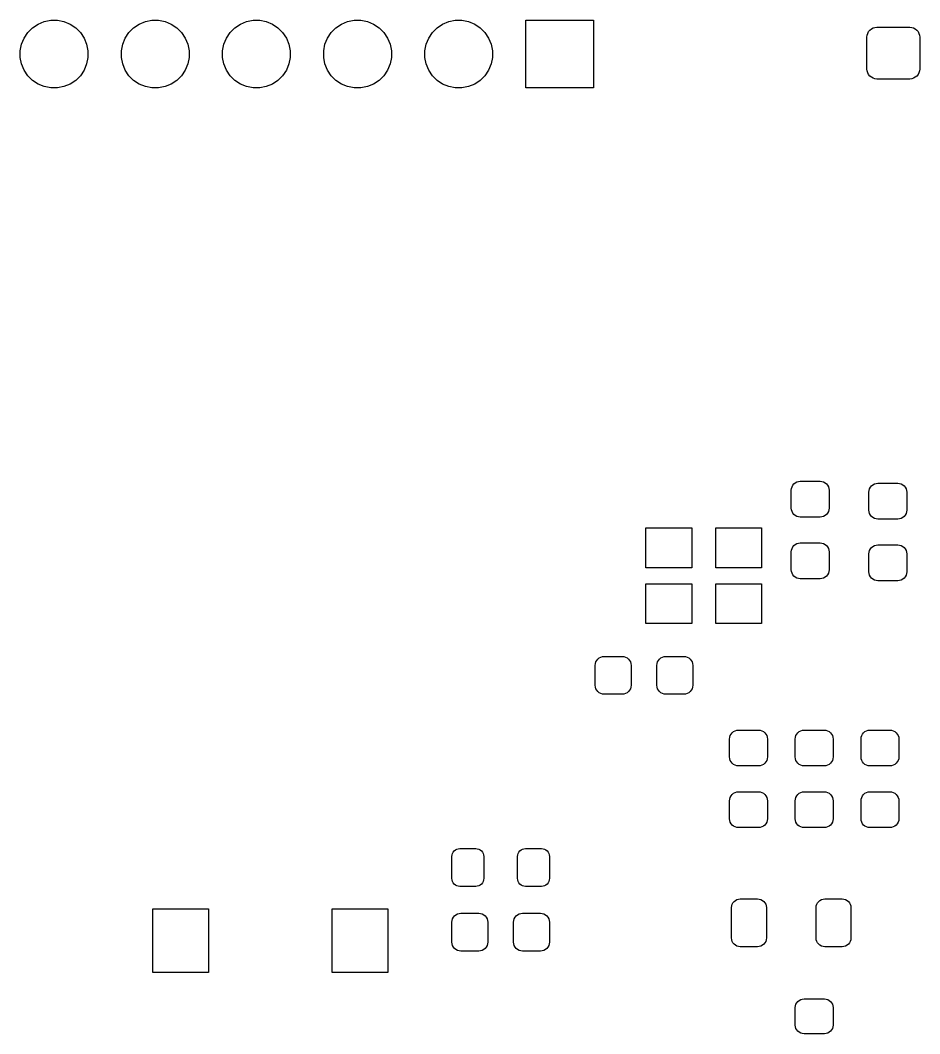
# Model space of a CAD drawing. Extents: x 106 to 211, y -144 to -92.
# Drawn here: x 133.01 to 155.6, y -116.97 to -91.53 of the extents above; entities that cross this region are included whole.
import ezdxf

# ---------------------------------------------------------------- set-up
doc = ezdxf.new("R2010")
doc.units = 0
doc.layers.add('BLACK', color=7, linetype='CONTINUOUS')

msp = doc.modelspace()

# ---------------------------------------------------------------- linework, layer by layer
at = {"layer": 'BLACK', "linetype": 'CONTINUOUS'}
for p, q in [((133.457, -91.6217), (133.612, -91.5577)), ((133.612, -91.5577), (133.776, -91.525)), ((133.776, -91.525), (133.944, -91.525)), ((133.944, -91.525), (134.108, -91.5577)), ((134.108, -91.5577), (134.263, -91.6217)), ((135.997, -91.6217), (136.152, -91.5577)), ((136.152, -91.5577), (136.316, -91.525)), ((136.316, -91.525), (136.484, -91.525)), ((136.484, -91.525), (136.648, -91.5577)), ((136.648, -91.5577), (136.803, -91.6217)), ((138.537, -91.6217), (138.692, -91.5577)), ((138.692, -91.5577), (138.856, -91.525)), ((138.856, -91.525), (139.024, -91.525)), ((139.024, -91.525), (139.188, -91.5577)), ((139.188, -91.5577), (139.343, -91.6217)), ((141.077, -91.6217), (141.232, -91.5577)), ((141.232, -91.5577), (141.396, -91.525)), ((141.396, -91.525), (141.564, -91.525)), ((141.564, -91.525), (141.728, -91.5577)), ((141.728, -91.5577), (141.883, -91.6217)), ((143.617, -91.6217), (143.772, -91.5577)), ((143.772, -91.5577), (143.936, -91.525)), ((143.936, -91.525), (144.104, -91.525)), ((144.104, -91.525), (144.268, -91.5577)), ((144.268, -91.5577), (144.423, -91.6217)), ((145.71, -93.225), (145.71, -91.525)), ((145.71, -91.525), (147.41, -91.525)), ((147.41, -91.525), (147.41, -93.225)), ((133.107, -91.9724), (133.2, -91.8332)), ((133.2, -91.8332), (133.318, -91.7148)), ((133.318, -91.7148), (133.457, -91.6217)), ((134.263, -91.6217), (134.402, -91.7148)), ((134.402, -91.7148), (134.52, -91.8332)), ((134.52, -91.8332), (134.613, -91.9724)), ((135.647, -91.9724), (135.74, -91.8332)), ((135.74, -91.8332), (135.858, -91.7148)), ((135.858, -91.7148), (135.997, -91.6217)), ((136.803, -91.6217), (136.942, -91.7148)), ((136.942, -91.7148), (137.06, -91.8332)), ((137.06, -91.8332), (137.153, -91.9724)), ((138.187, -91.9724), (138.28, -91.8332)), ((138.28, -91.8332), (138.398, -91.7148)), ((138.398, -91.7148), (138.537, -91.6217)), ((139.343, -91.6217), (139.482, -91.7148)), ((139.482, -91.7148), (139.6, -91.8332)), ((139.6, -91.8332), (139.693, -91.9724)), ((140.727, -91.9724), (140.82, -91.8332)), ((140.82, -91.8332), (140.938, -91.7148)), ((140.938, -91.7148), (141.077, -91.6217)), ((141.883, -91.6217), (142.022, -91.7148)), ((142.022, -91.7148), (142.14, -91.8332)), ((142.14, -91.8332), (142.233, -91.9724)), ((143.267, -91.9724), (143.36, -91.8332)), ((143.36, -91.8332), (143.478, -91.7148)), ((143.478, -91.7148), (143.617, -91.6217)), ((144.423, -91.6217), (144.562, -91.7148)), ((144.562, -91.7148), (144.68, -91.8332)), ((144.68, -91.8332), (144.773, -91.9724)), ((154.28, -91.9012), (154.294, -91.8543)), ((154.294, -91.8543), (154.317, -91.8111)), ((154.317, -91.8111), (154.348, -91.7732)), ((154.348, -91.7732), (154.386, -91.7421)), ((154.386, -91.7421), (154.429, -91.719)), ((154.429, -91.719), (154.476, -91.7048)), ((154.476, -91.7048), (154.525, -91.7)), ((154.525, -91.7), (155.35, -91.7)), ((155.35, -91.7), (155.399, -91.7048)), ((155.399, -91.7048), (155.446, -91.719)), ((155.446, -91.719), (155.489, -91.7421)), ((155.489, -91.7421), (155.527, -91.7732)), ((155.527, -91.7732), (155.558, -91.8111)), ((155.558, -91.8111), (155.581, -91.8543)), ((155.581, -91.8543), (155.595, -91.9012)), ((133.01, -92.2913), (133.043, -92.1271)), ((133.043, -92.1271), (133.107, -91.9724)), ((134.613, -91.9724), (134.677, -92.1271)), ((134.677, -92.1271), (134.71, -92.2913)), ((135.55, -92.2913), (135.583, -92.1271)), ((135.583, -92.1271), (135.647, -91.9724)), ((137.153, -91.9724), (137.217, -92.1271)), ((137.217, -92.1271), (137.25, -92.2913)), ((138.09, -92.2913), (138.123, -92.1271)), ((138.123, -92.1271), (138.187, -91.9724)), ((139.693, -91.9724), (139.757, -92.1271)), ((139.757, -92.1271), (139.79, -92.2913)), ((140.63, -92.2913), (140.663, -92.1271)), ((140.663, -92.1271), (140.727, -91.9724)), ((142.233, -91.9724), (142.297, -92.1271)), ((142.297, -92.1271), (142.33, -92.2913)), ((143.17, -92.2913), (143.203, -92.1271)), ((143.203, -92.1271), (143.267, -91.9724)), ((144.773, -91.9724), (144.837, -92.1271)), ((144.837, -92.1271), (144.87, -92.2913)), ((154.275, -91.95), (154.28, -91.9012)), ((154.275, -92.75), (154.275, -91.95)), ((155.595, -91.9012), (155.6, -91.95)), ((155.6, -91.95), (155.6, -92.75)), ((133.01, -92.4587), (133.01, -92.2913)), ((134.71, -92.2913), (134.71, -92.4587)), ((135.55, -92.4587), (135.55, -92.2913)), ((137.25, -92.2913), (137.25, -92.4587)), ((138.09, -92.4587), (138.09, -92.2913)), ((139.79, -92.2913), (139.79, -92.4587)), ((140.63, -92.4587), (140.63, -92.2913)), ((142.33, -92.2913), (142.33, -92.4587)), ((143.17, -92.4587), (143.17, -92.2913)), ((144.87, -92.2913), (144.87, -92.4587)), ((133.043, -92.6229), (133.01, -92.4587)), ((133.107, -92.7776), (133.043, -92.6229)), ((134.677, -92.6229), (134.613, -92.7776)), ((134.71, -92.4587), (134.677, -92.6229)), ((135.583, -92.6229), (135.55, -92.4587)), ((135.647, -92.7776), (135.583, -92.6229)), ((137.217, -92.6229), (137.153, -92.7776)), ((137.25, -92.4587), (137.217, -92.6229)), ((138.123, -92.6229), (138.09, -92.4587)), ((138.187, -92.7776), (138.123, -92.6229)), ((139.757, -92.6229), (139.693, -92.7776)), ((139.79, -92.4587), (139.757, -92.6229)), ((140.663, -92.6229), (140.63, -92.4587)), ((140.727, -92.7776), (140.663, -92.6229)), ((142.297, -92.6229), (142.233, -92.7776)), ((142.33, -92.4587), (142.297, -92.6229)), ((143.203, -92.6229), (143.17, -92.4587)), ((143.267, -92.7776), (143.203, -92.6229)), ((144.837, -92.6229), (144.773, -92.7776)), ((144.87, -92.4587), (144.837, -92.6229)), ((133.2, -92.9168), (133.107, -92.7776)), ((134.613, -92.7776), (134.52, -92.9168)), ((135.74, -92.9168), (135.647, -92.7776)), ((137.153, -92.7776), (137.06, -92.9168)), ((138.28, -92.9168), (138.187, -92.7776)), ((139.693, -92.7776), (139.6, -92.9168)), ((140.82, -92.9168), (140.727, -92.7776)), ((142.233, -92.7776), (142.14, -92.9168)), ((143.36, -92.9168), (143.267, -92.7776)), ((144.773, -92.7776), (144.68, -92.9168)), ((154.28, -92.7988), (154.275, -92.75)), ((154.294, -92.8457), (154.28, -92.7988)), ((154.317, -92.8889), (154.294, -92.8457)), ((154.348, -92.9268), (154.317, -92.8889)), ((155.558, -92.8889), (155.527, -92.9268)), ((155.581, -92.8457), (155.558, -92.8889)), ((155.595, -92.7988), (155.581, -92.8457)), ((155.6, -92.75), (155.595, -92.7988)), ((133.318, -93.0352), (133.2, -92.9168)), ((133.457, -93.1283), (133.318, -93.0352)), ((133.612, -93.1923), (133.457, -93.1283)), ((134.263, -93.1283), (134.108, -93.1923)), ((134.402, -93.0352), (134.263, -93.1283)), ((134.52, -92.9168), (134.402, -93.0352)), ((135.858, -93.0352), (135.74, -92.9168)), ((135.997, -93.1283), (135.858, -93.0352)), ((136.152, -93.1923), (135.997, -93.1283)), ((136.803, -93.1283), (136.648, -93.1923)), ((136.942, -93.0352), (136.803, -93.1283)), ((137.06, -92.9168), (136.942, -93.0352)), ((138.398, -93.0352), (138.28, -92.9168)), ((138.537, -93.1283), (138.398, -93.0352)), ((138.692, -93.1923), (138.537, -93.1283)), ((139.343, -93.1283), (139.188, -93.1923)), ((139.482, -93.0352), (139.343, -93.1283)), ((139.6, -92.9168), (139.482, -93.0352)), ((140.938, -93.0352), (140.82, -92.9168)), ((141.077, -93.1283), (140.938, -93.0352)), ((141.232, -93.1923), (141.077, -93.1283)), ((141.883, -93.1283), (141.728, -93.1923)), ((142.022, -93.0352), (141.883, -93.1283)), ((142.14, -92.9168), (142.022, -93.0352)), ((143.478, -93.0352), (143.36, -92.9168)), ((143.617, -93.1283), (143.478, -93.0352)), ((143.772, -93.1923), (143.617, -93.1283)), ((144.423, -93.1283), (144.268, -93.1923)), ((144.562, -93.0352), (144.423, -93.1283)), ((144.68, -92.9168), (144.562, -93.0352)), ((154.386, -92.9579), (154.348, -92.9268)), ((154.429, -92.981), (154.386, -92.9579)), ((154.476, -92.9952), (154.429, -92.981)), ((154.525, -93), (154.476, -92.9952)), ((155.35, -93), (154.525, -93)), ((155.399, -92.9952), (155.35, -93)), ((155.446, -92.981), (155.399, -92.9952)), ((155.489, -92.9579), (155.446, -92.981)), ((155.527, -92.9268), (155.489, -92.9579)), ((133.776, -93.225), (133.612, -93.1923)), ((133.944, -93.225), (133.776, -93.225)), ((134.108, -93.1923), (133.944, -93.225)), ((136.316, -93.225), (136.152, -93.1923)), ((136.484, -93.225), (136.316, -93.225)), ((136.648, -93.1923), (136.484, -93.225)), ((138.856, -93.225), (138.692, -93.1923)), ((139.024, -93.225), (138.856, -93.225)), ((139.188, -93.1923), (139.024, -93.225)), ((141.396, -93.225), (141.232, -93.1923)), ((141.564, -93.225), (141.396, -93.225)), ((141.728, -93.1923), (141.564, -93.225)), ((143.936, -93.225), (143.772, -93.1923)), ((144.104, -93.225), (143.936, -93.225)), ((144.268, -93.1923), (144.104, -93.225)), ((147.41, -93.225), (145.71, -93.225)), ((152.375, -103.325), (152.379, -103.281)), ((152.375, -103.775), (152.375, -103.325)), ((152.379, -103.281), (152.392, -103.239)), ((152.392, -103.239), (152.413, -103.2)), ((152.413, -103.2), (152.441, -103.166)), ((152.441, -103.166), (152.475, -103.138)), ((152.475, -103.138), (152.514, -103.117)), ((152.514, -103.117), (152.556, -103.104)), ((152.556, -103.104), (152.6, -103.1)), ((152.6, -103.1), (153.1, -103.1)), ((153.1, -103.1), (153.144, -103.104)), ((153.144, -103.104), (153.186, -103.117)), ((153.186, -103.117), (153.225, -103.138)), ((153.225, -103.138), (153.259, -103.166)), ((153.259, -103.166), (153.287, -103.2)), ((153.287, -103.2), (153.308, -103.239)), ((153.308, -103.239), (153.321, -103.281)), ((153.321, -103.281), (153.325, -103.325)), ((153.325, -103.325), (153.325, -103.775)), ((154.329, -103.331), (154.342, -103.289)), ((154.342, -103.289), (154.363, -103.25)), ((154.363, -103.25), (154.391, -103.216)), ((154.391, -103.216), (154.425, -103.188)), ((154.425, -103.188), (154.464, -103.167)), ((154.464, -103.167), (154.506, -103.154)), ((154.506, -103.154), (154.55, -103.15)), ((154.55, -103.15), (155.05, -103.15)), ((155.05, -103.15), (155.094, -103.154)), ((155.094, -103.154), (155.136, -103.167)), ((155.136, -103.167), (155.175, -103.188)), ((155.175, -103.188), (155.209, -103.216)), ((155.209, -103.216), (155.237, -103.25)), ((155.237, -103.25), (155.258, -103.289)), ((155.258, -103.289), (155.271, -103.331)), ((154.325, -103.375), (154.329, -103.331)), ((154.325, -103.825), (154.325, -103.375)), ((155.271, -103.331), (155.275, -103.375)), ((155.275, -103.375), (155.275, -103.825)), ((152.379, -103.819), (152.375, -103.775)), ((152.392, -103.861), (152.379, -103.819)), ((153.321, -103.819), (153.308, -103.861)), ((153.325, -103.775), (153.321, -103.819)), ((154.329, -103.869), (154.325, -103.825)), ((155.275, -103.825), (155.271, -103.869)), ((152.413, -103.9), (152.392, -103.861)), ((152.441, -103.934), (152.413, -103.9)), ((152.475, -103.962), (152.441, -103.934)), ((152.514, -103.983), (152.475, -103.962)), ((152.556, -103.996), (152.514, -103.983)), ((152.6, -104), (152.556, -103.996)), ((153.1, -104), (152.6, -104)), ((153.144, -103.996), (153.1, -104)), ((153.186, -103.983), (153.144, -103.996)), ((153.225, -103.962), (153.186, -103.983)), ((153.259, -103.934), (153.225, -103.962)), ((153.287, -103.9), (153.259, -103.934)), ((153.308, -103.861), (153.287, -103.9)), ((154.342, -103.911), (154.329, -103.869)), ((154.363, -103.95), (154.342, -103.911)), ((154.391, -103.984), (154.363, -103.95)), ((154.425, -104.012), (154.391, -103.984)), ((154.464, -104.033), (154.425, -104.012)), ((154.506, -104.046), (154.464, -104.033)), ((154.55, -104.05), (154.506, -104.046)), ((155.05, -104.05), (154.55, -104.05)), ((155.094, -104.046), (155.05, -104.05)), ((155.136, -104.033), (155.094, -104.046)), ((155.175, -104.012), (155.136, -104.033)), ((155.209, -103.984), (155.175, -104.012)), ((155.237, -103.95), (155.209, -103.984)), ((155.258, -103.911), (155.237, -103.95)), ((155.271, -103.869), (155.258, -103.911)), ((148.725, -105.275), (148.725, -104.275)), ((148.725, -104.275), (149.875, -104.275)), ((149.875, -104.275), (149.875, -105.275)), ((150.475, -105.275), (150.475, -104.275)), ((150.475, -104.275), (151.625, -104.275)), ((151.625, -104.275), (151.625, -105.275)), ((152.375, -104.875), (152.379, -104.831)), ((152.379, -104.831), (152.392, -104.789)), ((152.392, -104.789), (152.413, -104.75)), ((152.413, -104.75), (152.441, -104.716)), ((152.441, -104.716), (152.475, -104.688)), ((152.475, -104.688), (152.514, -104.667)), ((152.514, -104.667), (152.556, -104.654)), ((152.556, -104.654), (152.6, -104.65)), ((152.6, -104.65), (153.1, -104.65)), ((153.1, -104.65), (153.144, -104.654)), ((153.144, -104.654), (153.186, -104.667)), ((153.186, -104.667), (153.225, -104.688)), ((153.225, -104.688), (153.259, -104.716)), ((153.259, -104.716), (153.287, -104.75)), ((153.287, -104.75), (153.308, -104.789)), ((153.308, -104.789), (153.321, -104.831)), ((153.321, -104.831), (153.325, -104.875)), ((154.329, -104.881), (154.342, -104.839)), ((154.342, -104.839), (154.363, -104.8)), ((154.363, -104.8), (154.391, -104.766)), ((154.391, -104.766), (154.425, -104.738)), ((154.425, -104.738), (154.464, -104.717)), ((154.464, -104.717), (154.506, -104.704)), ((154.506, -104.704), (154.55, -104.7)), ((154.55, -104.7), (155.05, -104.7)), ((155.05, -104.7), (155.094, -104.704)), ((155.094, -104.704), (155.136, -104.717)), ((155.136, -104.717), (155.175, -104.738)), ((155.175, -104.738), (155.209, -104.766)), ((155.209, -104.766), (155.237, -104.8)), ((155.237, -104.8), (155.258, -104.839)), ((155.258, -104.839), (155.271, -104.881)), ((152.375, -105.325), (152.375, -104.875)), ((153.325, -104.875), (153.325, -105.325)), ((154.325, -104.925), (154.329, -104.881)), ((154.325, -105.375), (154.325, -104.925)), ((155.271, -104.881), (155.275, -104.925)), ((155.275, -104.925), (155.275, -105.375)), ((149.875, -105.275), (148.725, -105.275)), ((151.625, -105.275), (150.475, -105.275)), ((152.379, -105.369), (152.375, -105.325)), ((153.325, -105.325), (153.321, -105.369)), ((152.392, -105.411), (152.379, -105.369)), ((152.413, -105.45), (152.392, -105.411)), ((152.441, -105.484), (152.413, -105.45)), ((152.475, -105.512), (152.441, -105.484)), ((152.514, -105.533), (152.475, -105.512)), ((152.556, -105.546), (152.514, -105.533)), ((152.6, -105.55), (152.556, -105.546)), ((153.1, -105.55), (152.6, -105.55)), ((153.144, -105.546), (153.1, -105.55)), ((153.186, -105.533), (153.144, -105.546)), ((153.225, -105.512), (153.186, -105.533)), ((153.259, -105.484), (153.225, -105.512)), ((153.287, -105.45), (153.259, -105.484)), ((153.308, -105.411), (153.287, -105.45)), ((153.321, -105.369), (153.308, -105.411)), ((154.329, -105.419), (154.325, -105.375)), ((154.342, -105.461), (154.329, -105.419)), ((154.363, -105.5), (154.342, -105.461)), ((154.391, -105.534), (154.363, -105.5)), ((154.425, -105.562), (154.391, -105.534)), ((154.464, -105.583), (154.425, -105.562)), ((154.506, -105.596), (154.464, -105.583)), ((154.55, -105.6), (154.506, -105.596)), ((155.05, -105.6), (154.55, -105.6)), ((155.094, -105.596), (155.05, -105.6)), ((155.136, -105.583), (155.094, -105.596)), ((155.175, -105.562), (155.136, -105.583)), ((155.209, -105.534), (155.175, -105.562)), ((155.237, -105.5), (155.209, -105.534)), ((155.258, -105.461), (155.237, -105.5)), ((155.271, -105.419), (155.258, -105.461)), ((155.275, -105.375), (155.271, -105.419)), ((148.725, -106.675), (148.725, -105.675)), ((148.725, -105.675), (149.875, -105.675)), ((149.875, -105.675), (149.875, -106.675)), ((150.475, -106.675), (150.475, -105.675)), ((150.475, -105.675), (151.625, -105.675)), ((151.625, -105.675), (151.625, -106.675)), ((149.875, -106.675), (148.725, -106.675)), ((151.625, -106.675), (150.475, -106.675)), ((147.454, -107.681), (147.467, -107.639)), ((147.467, -107.639), (147.488, -107.6)), ((147.488, -107.6), (147.516, -107.566)), ((147.516, -107.566), (147.55, -107.538)), ((147.55, -107.538), (147.589, -107.517)), ((147.589, -107.517), (147.631, -107.504)), ((147.631, -107.504), (147.675, -107.5)), ((147.675, -107.5), (148.125, -107.5)), ((148.125, -107.5), (148.169, -107.504)), ((148.169, -107.504), (148.211, -107.517)), ((148.211, -107.517), (148.25, -107.538)), ((148.25, -107.538), (148.284, -107.566)), ((148.284, -107.566), (148.312, -107.6)), ((148.312, -107.6), (148.333, -107.639)), ((148.333, -107.639), (148.346, -107.681)), ((149.004, -107.681), (149.017, -107.639)), ((149.017, -107.639), (149.038, -107.6)), ((149.038, -107.6), (149.066, -107.566)), ((149.066, -107.566), (149.1, -107.538)), ((149.1, -107.538), (149.139, -107.517)), ((149.139, -107.517), (149.181, -107.504)), ((149.181, -107.504), (149.225, -107.5)), ((149.225, -107.5), (149.675, -107.5)), ((149.675, -107.5), (149.719, -107.504)), ((149.719, -107.504), (149.761, -107.517)), ((149.761, -107.517), (149.8, -107.538)), ((149.8, -107.538), (149.834, -107.566)), ((149.834, -107.566), (149.862, -107.6)), ((149.862, -107.6), (149.883, -107.639)), ((149.883, -107.639), (149.896, -107.681)), ((147.45, -107.725), (147.454, -107.681)), ((147.45, -108.225), (147.45, -107.725)), ((148.346, -107.681), (148.35, -107.725)), ((148.35, -107.725), (148.35, -108.225)), ((149, -107.725), (149.004, -107.681)), ((149, -108.225), (149, -107.725)), ((149.896, -107.681), (149.9, -107.725)), ((149.9, -107.725), (149.9, -108.225)), ((147.454, -108.269), (147.45, -108.225)), ((147.467, -108.311), (147.454, -108.269)), ((147.488, -108.35), (147.467, -108.311)), ((147.516, -108.384), (147.488, -108.35)), ((147.55, -108.412), (147.516, -108.384)), ((147.589, -108.433), (147.55, -108.412)), ((148.25, -108.412), (148.211, -108.433)), ((148.284, -108.384), (148.25, -108.412)), ((148.312, -108.35), (148.284, -108.384)), ((148.333, -108.311), (148.312, -108.35)), ((148.346, -108.269), (148.333, -108.311)), ((148.35, -108.225), (148.346, -108.269)), ((149.004, -108.269), (149, -108.225)), ((149.017, -108.311), (149.004, -108.269)), ((149.038, -108.35), (149.017, -108.311)), ((149.066, -108.384), (149.038, -108.35)), ((149.1, -108.412), (149.066, -108.384)), ((149.139, -108.433), (149.1, -108.412)), ((149.8, -108.412), (149.761, -108.433)), ((149.834, -108.384), (149.8, -108.412)), ((149.862, -108.35), (149.834, -108.384)), ((149.883, -108.311), (149.862, -108.35)), ((149.896, -108.269), (149.883, -108.311)), ((149.9, -108.225), (149.896, -108.269)), ((147.631, -108.446), (147.589, -108.433)), ((147.675, -108.45), (147.631, -108.446)), ((148.125, -108.45), (147.675, -108.45)), ((148.169, -108.446), (148.125, -108.45)), ((148.211, -108.433), (148.169, -108.446)), ((149.181, -108.446), (149.139, -108.433)), ((149.225, -108.45), (149.181, -108.446)), ((149.675, -108.45), (149.225, -108.45)), ((149.719, -108.446), (149.675, -108.45)), ((149.761, -108.433), (149.719, -108.446)), ((150.863, -109.45), (150.891, -109.416)), ((150.891, -109.416), (150.925, -109.388)), ((150.925, -109.388), (150.964, -109.367)), ((150.964, -109.367), (151.006, -109.354)), ((151.006, -109.354), (151.05, -109.35)), ((151.05, -109.35), (151.55, -109.35)), ((151.55, -109.35), (151.594, -109.354)), ((151.594, -109.354), (151.636, -109.367)), ((151.636, -109.367), (151.675, -109.388)), ((151.675, -109.388), (151.709, -109.416)), ((151.709, -109.416), (151.737, -109.45)), ((152.513, -109.45), (152.541, -109.416)), ((152.541, -109.416), (152.575, -109.388)), ((152.575, -109.388), (152.614, -109.367)), ((152.614, -109.367), (152.656, -109.354)), ((152.656, -109.354), (152.7, -109.35)), ((152.7, -109.35), (153.2, -109.35)), ((153.2, -109.35), (153.244, -109.354)), ((153.244, -109.354), (153.286, -109.367)), ((153.286, -109.367), (153.325, -109.388)), ((153.325, -109.388), (153.359, -109.416)), ((153.359, -109.416), (153.387, -109.45)), ((154.163, -109.45), (154.191, -109.416)), ((154.191, -109.416), (154.225, -109.388)), ((154.225, -109.388), (154.264, -109.367)), ((154.264, -109.367), (154.306, -109.354)), ((154.306, -109.354), (154.35, -109.35)), ((154.35, -109.35), (154.85, -109.35)), ((154.85, -109.35), (154.894, -109.354)), ((154.894, -109.354), (154.936, -109.367)), ((154.936, -109.367), (154.975, -109.388)), ((154.975, -109.388), (155.009, -109.416)), ((155.009, -109.416), (155.037, -109.45)), ((150.825, -109.575), (150.829, -109.531)), ((150.825, -110.025), (150.825, -109.575)), ((150.829, -109.531), (150.842, -109.489)), ((150.842, -109.489), (150.863, -109.45)), ((151.737, -109.45), (151.758, -109.489)), ((151.758, -109.489), (151.771, -109.531)), ((151.771, -109.531), (151.775, -109.575)), ((151.775, -109.575), (151.775, -110.025)), ((152.475, -109.575), (152.479, -109.531)), ((152.475, -110.025), (152.475, -109.575)), ((152.479, -109.531), (152.492, -109.489)), ((152.492, -109.489), (152.513, -109.45)), ((153.387, -109.45), (153.408, -109.489)), ((153.408, -109.489), (153.421, -109.531)), ((153.421, -109.531), (153.425, -109.575)), ((153.425, -109.575), (153.425, -110.025)), ((154.125, -109.575), (154.129, -109.531)), ((154.125, -110.025), (154.125, -109.575)), ((154.129, -109.531), (154.142, -109.489)), ((154.142, -109.489), (154.163, -109.45)), ((155.037, -109.45), (155.058, -109.489)), ((155.058, -109.489), (155.071, -109.531)), ((155.071, -109.531), (155.075, -109.575)), ((155.075, -109.575), (155.075, -110.025)), ((150.829, -110.069), (150.825, -110.025)), ((150.842, -110.111), (150.829, -110.069)), ((150.863, -110.15), (150.842, -110.111)), ((150.891, -110.184), (150.863, -110.15)), ((150.925, -110.212), (150.891, -110.184)), ((151.709, -110.184), (151.675, -110.212)), ((151.737, -110.15), (151.709, -110.184)), ((151.758, -110.111), (151.737, -110.15)), ((151.771, -110.069), (151.758, -110.111)), ((151.775, -110.025), (151.771, -110.069)), ((152.479, -110.069), (152.475, -110.025)), ((152.492, -110.111), (152.479, -110.069)), ((152.513, -110.15), (152.492, -110.111)), ((152.541, -110.184), (152.513, -110.15)), ((152.575, -110.212), (152.541, -110.184)), ((153.359, -110.184), (153.325, -110.212)), ((153.387, -110.15), (153.359, -110.184)), ((153.408, -110.111), (153.387, -110.15)), ((153.421, -110.069), (153.408, -110.111)), ((153.425, -110.025), (153.421, -110.069)), ((154.129, -110.069), (154.125, -110.025)), ((154.142, -110.111), (154.129, -110.069)), ((154.163, -110.15), (154.142, -110.111)), ((154.191, -110.184), (154.163, -110.15)), ((154.225, -110.212), (154.191, -110.184)), ((155.009, -110.184), (154.975, -110.212)), ((155.037, -110.15), (155.009, -110.184)), ((155.058, -110.111), (155.037, -110.15)), ((155.071, -110.069), (155.058, -110.111)), ((155.075, -110.025), (155.071, -110.069)), ((150.964, -110.233), (150.925, -110.212)), ((151.006, -110.246), (150.964, -110.233)), ((151.05, -110.25), (151.006, -110.246)), ((151.55, -110.25), (151.05, -110.25)), ((151.594, -110.246), (151.55, -110.25)), ((151.636, -110.233), (151.594, -110.246)), ((151.675, -110.212), (151.636, -110.233)), ((152.614, -110.233), (152.575, -110.212)), ((152.656, -110.246), (152.614, -110.233)), ((152.7, -110.25), (152.656, -110.246)), ((153.2, -110.25), (152.7, -110.25)), ((153.244, -110.246), (153.2, -110.25)), ((153.286, -110.233), (153.244, -110.246)), ((153.325, -110.212), (153.286, -110.233)), ((154.264, -110.233), (154.225, -110.212)), ((154.306, -110.246), (154.264, -110.233)), ((154.35, -110.25), (154.306, -110.246)), ((154.85, -110.25), (154.35, -110.25)), ((154.894, -110.246), (154.85, -110.25)), ((154.936, -110.233), (154.894, -110.246)), ((154.975, -110.212), (154.936, -110.233)), ((150.891, -110.966), (150.925, -110.938)), ((150.925, -110.938), (150.964, -110.917)), ((150.964, -110.917), (151.006, -110.904)), ((151.006, -110.904), (151.05, -110.9)), ((151.05, -110.9), (151.55, -110.9)), ((151.55, -110.9), (151.594, -110.904)), ((151.594, -110.904), (151.636, -110.917)), ((151.636, -110.917), (151.675, -110.938)), ((151.675, -110.938), (151.709, -110.966)), ((152.541, -110.966), (152.575, -110.938)), ((152.575, -110.938), (152.614, -110.917)), ((152.614, -110.917), (152.656, -110.904)), ((152.656, -110.904), (152.7, -110.9)), ((152.7, -110.9), (153.2, -110.9)), ((153.2, -110.9), (153.244, -110.904)), ((153.244, -110.904), (153.286, -110.917)), ((153.286, -110.917), (153.325, -110.938)), ((153.325, -110.938), (153.359, -110.966)), ((154.191, -110.966), (154.225, -110.938)), ((154.225, -110.938), (154.264, -110.917)), ((154.264, -110.917), (154.306, -110.904)), ((154.306, -110.904), (154.35, -110.9)), ((154.35, -110.9), (154.85, -110.9)), ((154.85, -110.9), (154.894, -110.904)), ((154.894, -110.904), (154.936, -110.917)), ((154.936, -110.917), (154.975, -110.938)), ((154.975, -110.938), (155.009, -110.966)), ((150.825, -111.125), (150.829, -111.081)), ((150.825, -111.575), (150.825, -111.125)), ((150.829, -111.081), (150.842, -111.039)), ((150.842, -111.039), (150.863, -111)), ((150.863, -111), (150.891, -110.966)), ((151.709, -110.966), (151.737, -111)), ((151.737, -111), (151.758, -111.039)), ((151.758, -111.039), (151.771, -111.081)), ((151.771, -111.081), (151.775, -111.125)), ((151.775, -111.125), (151.775, -111.575)), ((152.475, -111.125), (152.479, -111.081)), ((152.475, -111.575), (152.475, -111.125)), ((152.479, -111.081), (152.492, -111.039)), ((152.492, -111.039), (152.513, -111)), ((152.513, -111), (152.541, -110.966)), ((153.359, -110.966), (153.387, -111)), ((153.387, -111), (153.408, -111.039)), ((153.408, -111.039), (153.421, -111.081)), ((153.421, -111.081), (153.425, -111.125)), ((153.425, -111.125), (153.425, -111.575)), ((154.125, -111.125), (154.129, -111.081)), ((154.125, -111.575), (154.125, -111.125)), ((154.129, -111.081), (154.142, -111.039)), ((154.142, -111.039), (154.163, -111)), ((154.163, -111), (154.191, -110.966)), ((155.009, -110.966), (155.037, -111)), ((155.037, -111), (155.058, -111.039)), ((155.058, -111.039), (155.071, -111.081)), ((155.071, -111.081), (155.075, -111.125)), ((155.075, -111.125), (155.075, -111.575)), ((150.829, -111.619), (150.825, -111.575)), ((150.842, -111.661), (150.829, -111.619)), ((150.863, -111.7), (150.842, -111.661)), ((150.891, -111.734), (150.863, -111.7)), ((151.737, -111.7), (151.709, -111.734)), ((151.758, -111.661), (151.737, -111.7)), ((151.771, -111.619), (151.758, -111.661)), ((151.775, -111.575), (151.771, -111.619)), ((152.479, -111.619), (152.475, -111.575)), ((152.492, -111.661), (152.479, -111.619)), ((152.513, -111.7), (152.492, -111.661)), ((152.541, -111.734), (152.513, -111.7)), ((153.387, -111.7), (153.359, -111.734)), ((153.408, -111.661), (153.387, -111.7)), ((153.421, -111.619), (153.408, -111.661)), ((153.425, -111.575), (153.421, -111.619)), ((154.129, -111.619), (154.125, -111.575)), ((154.142, -111.661), (154.129, -111.619)), ((154.163, -111.7), (154.142, -111.661)), ((154.191, -111.734), (154.163, -111.7)), ((155.037, -111.7), (155.009, -111.734)), ((155.058, -111.661), (155.037, -111.7)), ((155.071, -111.619), (155.058, -111.661)), ((155.075, -111.575), (155.071, -111.619)), ((150.925, -111.762), (150.891, -111.734)), ((150.964, -111.783), (150.925, -111.762)), ((151.006, -111.796), (150.964, -111.783)), ((151.05, -111.8), (151.006, -111.796)), ((151.55, -111.8), (151.05, -111.8)), ((151.594, -111.796), (151.55, -111.8)), ((151.636, -111.783), (151.594, -111.796)), ((151.675, -111.762), (151.636, -111.783)), ((151.709, -111.734), (151.675, -111.762)), ((152.575, -111.762), (152.541, -111.734)), ((152.614, -111.783), (152.575, -111.762)), ((152.656, -111.796), (152.614, -111.783)), ((152.7, -111.8), (152.656, -111.796)), ((153.2, -111.8), (152.7, -111.8)), ((153.244, -111.796), (153.2, -111.8)), ((153.286, -111.783), (153.244, -111.796)), ((153.325, -111.762), (153.286, -111.783)), ((153.359, -111.734), (153.325, -111.762)), ((154.225, -111.762), (154.191, -111.734)), ((154.264, -111.783), (154.225, -111.762)), ((154.306, -111.796), (154.264, -111.783)), ((154.35, -111.8), (154.306, -111.796)), ((154.85, -111.8), (154.35, -111.8)), ((154.894, -111.796), (154.85, -111.8)), ((154.936, -111.783), (154.894, -111.796)), ((154.975, -111.762), (154.936, -111.783)), ((155.009, -111.734), (154.975, -111.762)), ((143.85, -112.525), (143.854, -112.486)), ((143.854, -112.486), (143.865, -112.448)), ((143.865, -112.448), (143.884, -112.414)), ((143.884, -112.414), (143.909, -112.384)), ((143.909, -112.384), (143.939, -112.359)), ((143.939, -112.359), (143.973, -112.34)), ((143.973, -112.34), (144.011, -112.329)), ((144.011, -112.329), (144.05, -112.325)), ((144.05, -112.325), (144.45, -112.325)), ((144.45, -112.325), (144.489, -112.329)), ((144.489, -112.329), (144.527, -112.34)), ((144.527, -112.34), (144.561, -112.359)), ((144.561, -112.359), (144.591, -112.384)), ((144.591, -112.384), (144.616, -112.414)), ((144.616, -112.414), (144.635, -112.448)), ((144.635, -112.448), (144.646, -112.486)), ((144.646, -112.486), (144.65, -112.525)), ((145.5, -112.525), (145.504, -112.486)), ((145.504, -112.486), (145.515, -112.448)), ((145.515, -112.448), (145.534, -112.414)), ((145.534, -112.414), (145.559, -112.384)), ((145.559, -112.384), (145.589, -112.359)), ((145.589, -112.359), (145.623, -112.34)), ((145.623, -112.34), (145.661, -112.329)), ((145.661, -112.329), (145.7, -112.325)), ((145.7, -112.325), (146.1, -112.325)), ((146.1, -112.325), (146.139, -112.329)), ((146.139, -112.329), (146.177, -112.34)), ((146.177, -112.34), (146.211, -112.359)), ((146.211, -112.359), (146.241, -112.384)), ((146.241, -112.384), (146.266, -112.414)), ((146.266, -112.414), (146.285, -112.448)), ((146.285, -112.448), (146.296, -112.486)), ((146.296, -112.486), (146.3, -112.525)), ((143.85, -113.075), (143.85, -112.525)), ((144.65, -112.525), (144.65, -113.075)), ((145.5, -113.075), (145.5, -112.525)), ((146.3, -112.525), (146.3, -113.075)), ((143.854, -113.114), (143.85, -113.075)), ((143.865, -113.152), (143.854, -113.114)), ((143.884, -113.186), (143.865, -113.152)), ((143.909, -113.216), (143.884, -113.186)), ((143.939, -113.241), (143.909, -113.216)), ((143.973, -113.26), (143.939, -113.241)), ((144.561, -113.241), (144.527, -113.26)), ((144.591, -113.216), (144.561, -113.241)), ((144.616, -113.186), (144.591, -113.216)), ((144.635, -113.152), (144.616, -113.186)), ((144.646, -113.114), (144.635, -113.152)), ((144.65, -113.075), (144.646, -113.114)), ((145.504, -113.114), (145.5, -113.075)), ((145.515, -113.152), (145.504, -113.114)), ((145.534, -113.186), (145.515, -113.152)), ((145.559, -113.216), (145.534, -113.186)), ((145.589, -113.241), (145.559, -113.216)), ((145.623, -113.26), (145.589, -113.241)), ((146.211, -113.241), (146.177, -113.26)), ((146.241, -113.216), (146.211, -113.241)), ((146.266, -113.186), (146.241, -113.216)), ((146.285, -113.152), (146.266, -113.186)), ((146.296, -113.114), (146.285, -113.152)), ((146.3, -113.075), (146.296, -113.114)), ((144.011, -113.271), (143.973, -113.26)), ((144.05, -113.275), (144.011, -113.271)), ((144.45, -113.275), (144.05, -113.275)), ((144.489, -113.271), (144.45, -113.275)), ((144.527, -113.26), (144.489, -113.271)), ((145.661, -113.271), (145.623, -113.26)), ((145.7, -113.275), (145.661, -113.271)), ((146.1, -113.275), (145.7, -113.275)), ((146.139, -113.271), (146.1, -113.275)), ((146.177, -113.26), (146.139, -113.271)), ((150.877, -113.766), (150.889, -113.725)), ((150.889, -113.725), (150.909, -113.687)), ((150.909, -113.687), (150.937, -113.654)), ((150.937, -113.654), (150.97, -113.627)), ((150.97, -113.627), (151.008, -113.607)), ((151.008, -113.607), (151.049, -113.594)), ((151.049, -113.594), (151.091, -113.59)), ((151.091, -113.59), (151.529, -113.59)), ((151.529, -113.59), (151.571, -113.594)), ((151.571, -113.594), (151.612, -113.607)), ((151.612, -113.607), (151.65, -113.627)), ((151.65, -113.627), (151.683, -113.654)), ((151.683, -113.654), (151.711, -113.687)), ((151.711, -113.687), (151.731, -113.725)), ((151.731, -113.725), (151.743, -113.766)), ((153.002, -113.766), (153.014, -113.725)), ((153.014, -113.725), (153.034, -113.687)), ((153.034, -113.687), (153.062, -113.654)), ((153.062, -113.654), (153.095, -113.627)), ((153.095, -113.627), (153.133, -113.607)), ((153.133, -113.607), (153.174, -113.594)), ((153.174, -113.594), (153.216, -113.59)), ((153.216, -113.59), (153.654, -113.59)), ((153.654, -113.59), (153.696, -113.594)), ((153.696, -113.594), (153.737, -113.607)), ((153.737, -113.607), (153.775, -113.627)), ((153.775, -113.627), (153.808, -113.654)), ((153.808, -113.654), (153.836, -113.687)), ((153.836, -113.687), (153.856, -113.725)), ((153.856, -113.725), (153.868, -113.766)), ((136.34, -115.44), (136.34, -113.84)), ((136.34, -113.84), (137.74, -113.84)), ((137.74, -113.84), (137.74, -115.44)), ((140.84, -115.44), (140.84, -113.84)), ((140.84, -113.84), (142.24, -113.84)), ((142.24, -113.84), (142.24, -115.44)), ((143.916, -114.016), (143.95, -113.988)), ((143.95, -113.988), (143.989, -113.967)), ((143.989, -113.967), (144.031, -113.954)), ((144.031, -113.954), (144.075, -113.95)), ((144.075, -113.95), (144.525, -113.95)), ((144.525, -113.95), (144.569, -113.954)), ((144.569, -113.954), (144.611, -113.967)), ((144.611, -113.967), (144.65, -113.988)), ((144.65, -113.988), (144.684, -114.016)), ((145.466, -114.016), (145.5, -113.988)), ((145.5, -113.988), (145.539, -113.967)), ((145.539, -113.967), (145.581, -113.954)), ((145.581, -113.954), (145.625, -113.95)), ((145.625, -113.95), (146.075, -113.95)), ((146.075, -113.95), (146.119, -113.954)), ((146.119, -113.954), (146.161, -113.967)), ((146.161, -113.967), (146.2, -113.988)), ((146.2, -113.988), (146.234, -114.016)), ((150.873, -113.809), (150.877, -113.766)), ((150.873, -114.571), (150.873, -113.809)), ((151.743, -113.766), (151.748, -113.809)), ((151.748, -113.809), (151.748, -114.571)), ((152.998, -113.809), (153.002, -113.766)), ((152.998, -114.571), (152.998, -113.809)), ((153.868, -113.766), (153.873, -113.809)), ((153.873, -113.809), (153.873, -114.571)), ((143.85, -114.175), (143.854, -114.131)), ((143.85, -114.675), (143.85, -114.175)), ((143.854, -114.131), (143.867, -114.089)), ((143.867, -114.089), (143.888, -114.05)), ((143.888, -114.05), (143.916, -114.016)), ((144.684, -114.016), (144.712, -114.05)), ((144.712, -114.05), (144.733, -114.089)), ((144.733, -114.089), (144.746, -114.131)), ((144.746, -114.131), (144.75, -114.175)), ((144.75, -114.175), (144.75, -114.675)), ((145.4, -114.175), (145.404, -114.131)), ((145.4, -114.675), (145.4, -114.175)), ((145.404, -114.131), (145.417, -114.089)), ((145.417, -114.089), (145.438, -114.05)), ((145.438, -114.05), (145.466, -114.016)), ((146.234, -114.016), (146.262, -114.05)), ((146.262, -114.05), (146.283, -114.089)), ((146.283, -114.089), (146.296, -114.131)), ((146.296, -114.131), (146.3, -114.175)), ((146.3, -114.175), (146.3, -114.675)), ((143.854, -114.719), (143.85, -114.675)), ((143.867, -114.761), (143.854, -114.719)), ((143.888, -114.8), (143.867, -114.761)), ((144.733, -114.761), (144.712, -114.8)), ((144.746, -114.719), (144.733, -114.761)), ((144.75, -114.675), (144.746, -114.719)), ((145.404, -114.719), (145.4, -114.675)), ((145.417, -114.761), (145.404, -114.719)), ((145.438, -114.8), (145.417, -114.761)), ((146.283, -114.761), (146.262, -114.8)), ((146.296, -114.719), (146.283, -114.761)), ((146.3, -114.675), (146.296, -114.719)), ((150.877, -114.614), (150.873, -114.571)), ((150.889, -114.655), (150.877, -114.614)), ((150.909, -114.693), (150.889, -114.655)), ((150.937, -114.726), (150.909, -114.693)), ((150.97, -114.753), (150.937, -114.726)), ((151.008, -114.773), (150.97, -114.753)), ((151.049, -114.786), (151.008, -114.773)), ((151.612, -114.773), (151.571, -114.786)), ((151.65, -114.753), (151.612, -114.773)), ((151.683, -114.726), (151.65, -114.753)), ((151.711, -114.693), (151.683, -114.726)), ((151.731, -114.655), (151.711, -114.693)), ((151.743, -114.614), (151.731, -114.655)), ((151.748, -114.571), (151.743, -114.614)), ((153.002, -114.614), (152.998, -114.571)), ((153.014, -114.655), (153.002, -114.614)), ((153.034, -114.693), (153.014, -114.655)), ((153.062, -114.726), (153.034, -114.693)), ((153.095, -114.753), (153.062, -114.726)), ((153.133, -114.773), (153.095, -114.753)), ((153.174, -114.786), (153.133, -114.773)), ((153.737, -114.773), (153.696, -114.786)), ((153.775, -114.753), (153.737, -114.773)), ((153.808, -114.726), (153.775, -114.753)), ((153.836, -114.693), (153.808, -114.726)), ((153.856, -114.655), (153.836, -114.693)), ((153.868, -114.614), (153.856, -114.655)), ((153.873, -114.571), (153.868, -114.614)), ((143.916, -114.834), (143.888, -114.8)), ((143.95, -114.862), (143.916, -114.834)), ((143.989, -114.883), (143.95, -114.862)), ((144.031, -114.896), (143.989, -114.883)), ((144.075, -114.9), (144.031, -114.896)), ((144.525, -114.9), (144.075, -114.9)), ((144.569, -114.896), (144.525, -114.9)), ((144.611, -114.883), (144.569, -114.896)), ((144.65, -114.862), (144.611, -114.883)), ((144.684, -114.834), (144.65, -114.862)), ((144.712, -114.8), (144.684, -114.834)), ((145.466, -114.834), (145.438, -114.8)), ((145.5, -114.862), (145.466, -114.834)), ((145.539, -114.883), (145.5, -114.862)), ((145.581, -114.896), (145.539, -114.883)), ((145.625, -114.9), (145.581, -114.896)), ((146.075, -114.9), (145.625, -114.9)), ((146.119, -114.896), (146.075, -114.9)), ((146.161, -114.883), (146.119, -114.896)), ((146.2, -114.862), (146.161, -114.883)), ((146.234, -114.834), (146.2, -114.862)), ((146.262, -114.8), (146.234, -114.834)), ((151.091, -114.79), (151.049, -114.786)), ((151.529, -114.79), (151.091, -114.79)), ((151.571, -114.786), (151.529, -114.79)), ((153.216, -114.79), (153.174, -114.786)), ((153.654, -114.79), (153.216, -114.79)), ((153.696, -114.786), (153.654, -114.79)), ((137.74, -115.44), (136.34, -115.44)), ((142.24, -115.44), (140.84, -115.44)), ((152.475, -116.319), (152.479, -116.276)), ((152.479, -116.276), (152.492, -116.235)), ((152.492, -116.235), (152.512, -116.197)), ((152.512, -116.197), (152.539, -116.164)), ((152.539, -116.164), (152.572, -116.137)), ((152.572, -116.137), (152.61, -116.117)), ((152.61, -116.117), (152.651, -116.104)), ((152.651, -116.104), (152.694, -116.1)), ((152.694, -116.1), (153.206, -116.1)), ((153.206, -116.1), (153.249, -116.104)), ((153.249, -116.104), (153.29, -116.117)), ((153.29, -116.117), (153.328, -116.137)), ((153.328, -116.137), (153.361, -116.164)), ((153.361, -116.164), (153.388, -116.197)), ((153.388, -116.197), (153.408, -116.235)), ((153.408, -116.235), (153.421, -116.276)), ((153.421, -116.276), (153.425, -116.319)), ((152.475, -116.756), (152.475, -116.319)), ((153.425, -116.319), (153.425, -116.756)), ((152.479, -116.799), (152.475, -116.756)), ((152.492, -116.84), (152.479, -116.799)), ((153.421, -116.799), (153.408, -116.84)), ((153.425, -116.756), (153.421, -116.799)), ((152.512, -116.878), (152.492, -116.84)), ((152.539, -116.911), (152.512, -116.878)), ((152.572, -116.938), (152.539, -116.911)), ((152.61, -116.958), (152.572, -116.938)), ((152.651, -116.971), (152.61, -116.958)), ((152.694, -116.975), (152.651, -116.971)), ((153.206, -116.975), (152.694, -116.975)), ((153.249, -116.971), (153.206, -116.975)), ((153.29, -116.958), (153.249, -116.971)), ((153.328, -116.938), (153.29, -116.958)), ((153.361, -116.911), (153.328, -116.938)), ((153.388, -116.878), (153.361, -116.911)), ((153.408, -116.84), (153.388, -116.878))]:
    msp.add_line(p, q, dxfattribs=at)

doc.saveas('drawing.dxf')
